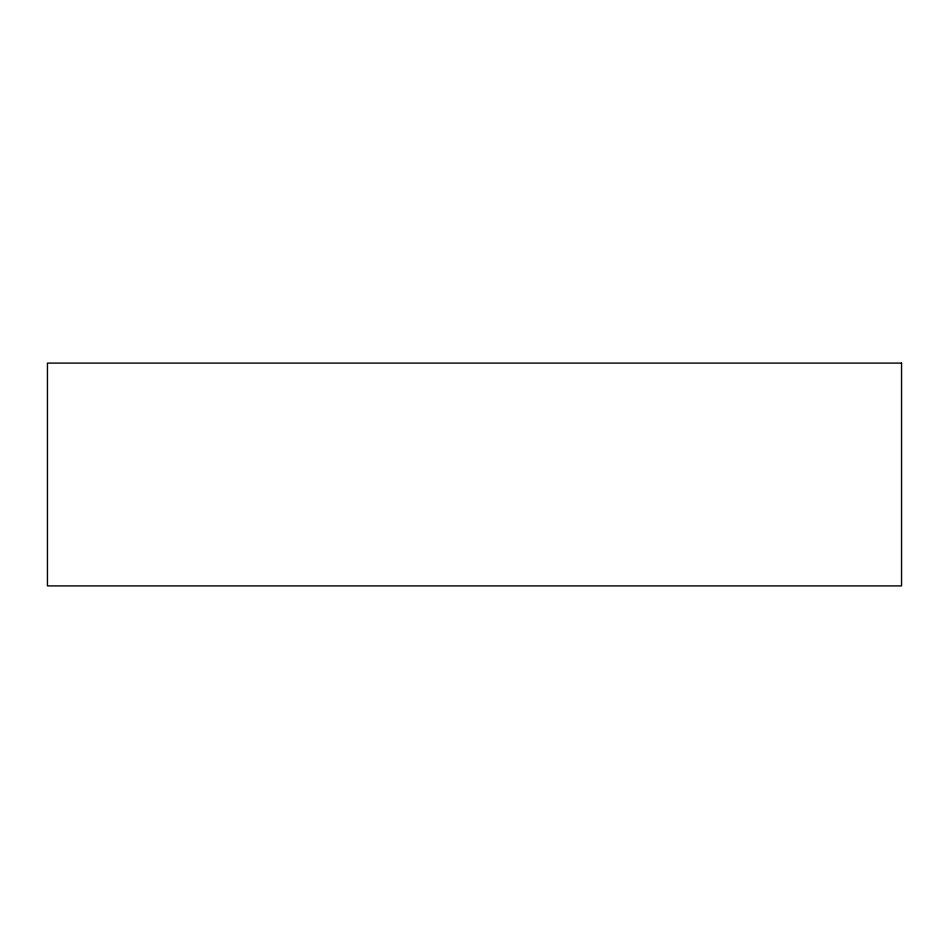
<?xml version="1.0" encoding="UTF-8"?>
<svg xmlns="http://www.w3.org/2000/svg" width="949" height="949" viewBox="0 0 949 949"><rect width="100%" height="100%" fill="white"/><g stroke="black" fill="none" stroke-linecap="round" stroke-linejoin="round"><path stroke-width="1.42" d="M901.55 363.099L47.45 363.099L47.45 585.901L901.55 585.901L901.55 363.099"/></g></svg>
